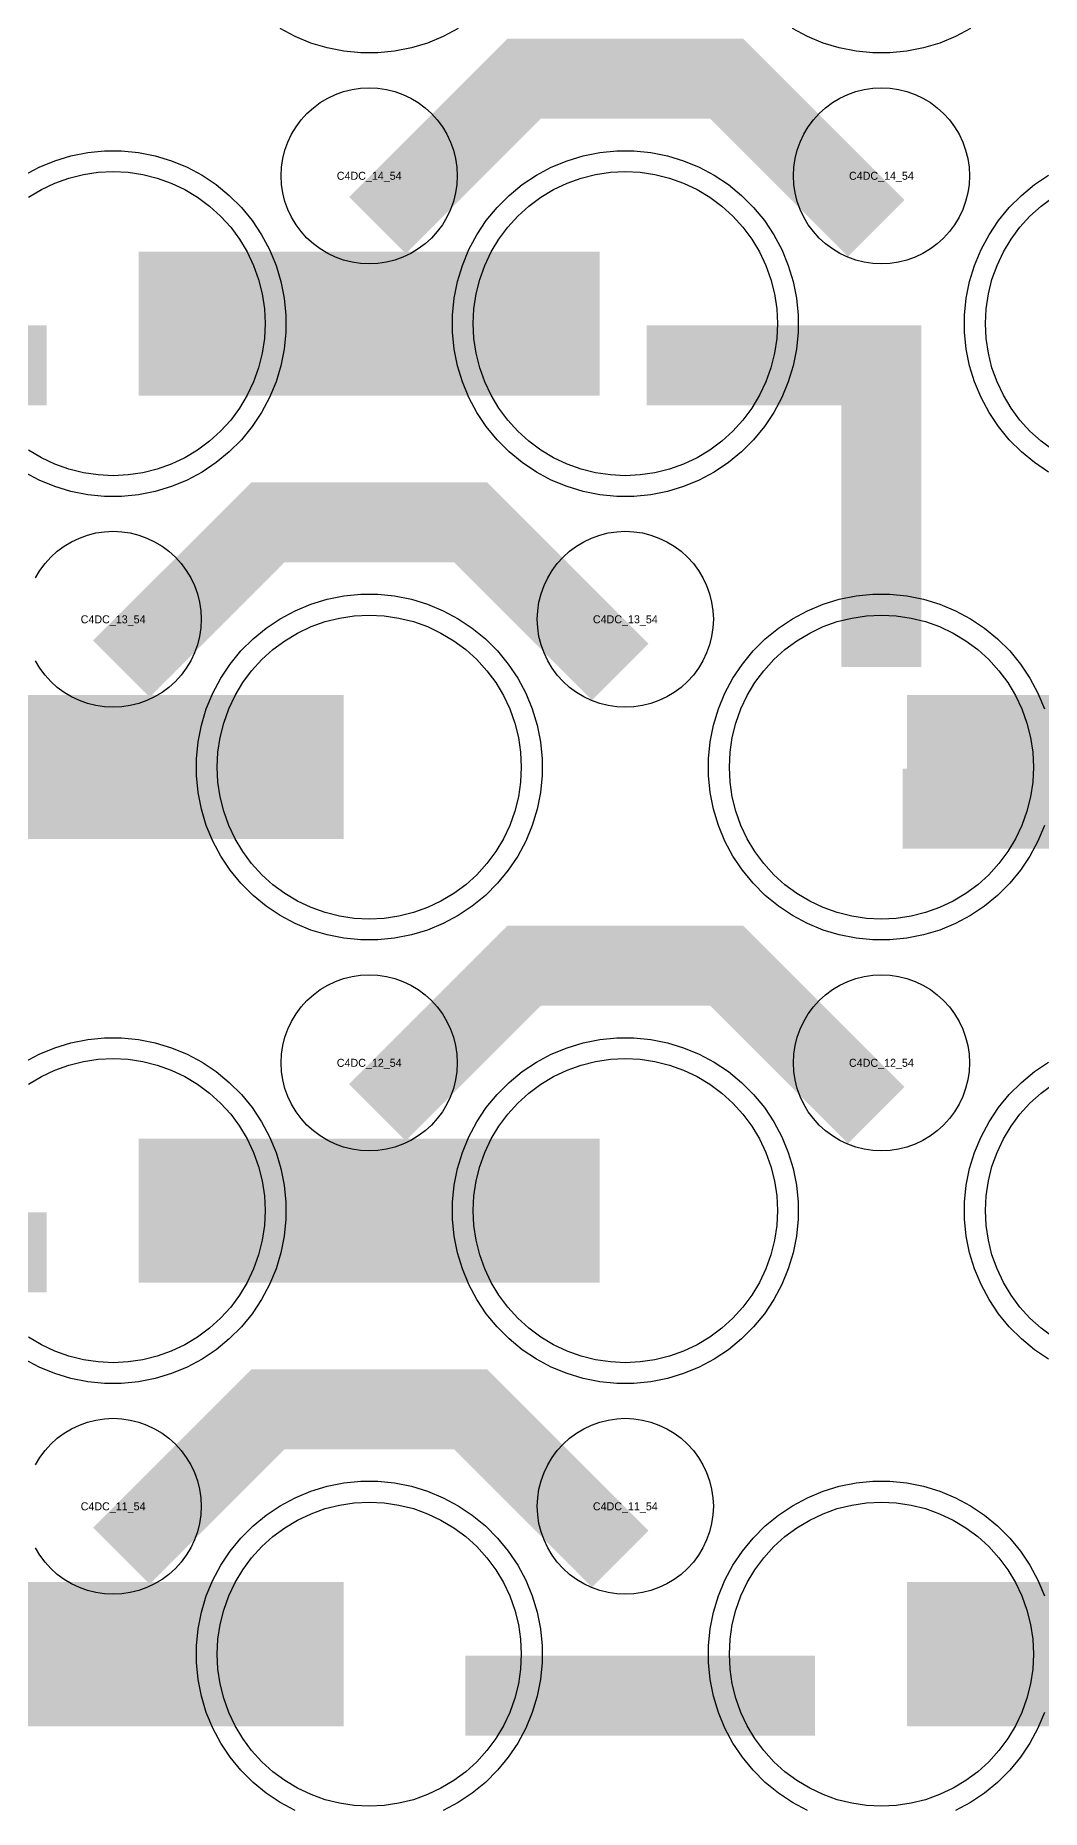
# Model space of a CAD drawing. Extents: x -11880 to 11880, y -14992 to 14992.
# Drawn here: x 5256 to 5570, y -13364 to -12810 of the extents above; entities that cross this region are included whole.
import ezdxf
from ezdxf.enums import TextEntityAlignment as Align

# ---------------------------------------------------------------- set-up
doc = ezdxf.new("R2010")
doc.units = 0
doc.header["$MEASUREMENT"] = 0
for name, color, linetype in [('GDS_775_DT_237', 138, 'CONTINUOUS'), ('RDL1_FS', 34, 'CONTINUOUS'), ('RDL_BS', 160, 'CONTINUOUS')]:
    doc.layers.add(name, color=color, linetype=linetype)

msp = doc.modelspace()

# ---------------------------------------------------------------- linework, layer by layer
at = {"layer": 'RDL1_FS', "color": 241, "true_color": 0xf7abae}
for points in [[(5253.605, -12860.163), (5257.605, -12857.765), (5261.819, -12855.773), (5266.209, -12854.201), (5270.732, -12853.069), (5275.343, -12852.385), (5280, -12852.156), (5284.657, -12852.385), (5289.268, -12853.069), (5293.791, -12854.201), (5298.181, -12855.773), (5302.395, -12857.765), (5306.395, -12860.163), (5310.14, -12862.941), (5313.594, -12866.071), (5316.724, -12869.525), (5319.502, -12873.27), (5321.9, -12877.27), (5323.892, -12881.484), (5325.464, -12885.874), (5326.596, -12890.397), (5327.28, -12895.008), (5327.509, -12899.665), (5327.28, -12904.322), (5326.596, -12908.933), (5325.464, -12913.456), (5323.892, -12917.846), (5321.9, -12922.06), (5319.502, -12926.06), (5316.724, -12929.805), (5313.594, -12933.259), (5310.14, -12936.389), (5306.395, -12939.167), (5302.395, -12941.565), (5298.181, -12943.557), (5293.791, -12945.129), (5289.268, -12946.261), (5284.657, -12946.945), (5280, -12947.174), (5275.343, -12946.945), (5270.732, -12946.261), (5266.209, -12945.129), (5261.819, -12943.557), (5257.605, -12941.565), (5253.605, -12939.167)], [(5573.605, -13216.297), (5569.86, -13213.519), (5566.406, -13210.389), (5563.276, -13206.935), (5560.498, -13203.19), (5558.1, -13199.19), (5556.108, -13194.976), (5554.536, -13190.586), (5553.404, -13186.063), (5552.72, -13181.452), (5552.491, -13176.795), (5552.72, -13172.138), (5553.404, -13167.527), (5554.536, -13163.004), (5556.108, -13158.614), (5558.1, -13154.4), (5560.498, -13150.4), (5563.276, -13146.655), (5566.406, -13143.201), (5569.86, -13140.071), (5573.605, -13137.293)]]:
    msp.add_lwpolyline(points, dxfattribs=at)
for points in [[(5440, -12947.174), (5435.343, -12946.945), (5430.732, -12946.261), (5426.209, -12945.129), (5421.819, -12943.557), (5417.605, -12941.565), (5413.605, -12939.167), (5409.86, -12936.389), (5406.406, -12933.259), (5403.276, -12929.805), (5400.498, -12926.06), (5398.1, -12922.06), (5396.108, -12917.846), (5394.536, -12913.456), (5393.404, -12908.933), (5392.72, -12904.322), (5392.491, -12899.665), (5392.72, -12895.008), (5393.404, -12890.397), (5394.536, -12885.874), (5396.108, -12881.484), (5398.1, -12877.27), (5400.498, -12873.27), (5403.276, -12869.525), (5406.406, -12866.071), (5409.86, -12862.941), (5413.605, -12860.163), (5417.605, -12857.765), (5421.819, -12855.773), (5426.209, -12854.201), (5430.732, -12853.069), (5435.343, -12852.385), (5440, -12852.156), (5444.657, -12852.385), (5449.268, -12853.069), (5453.791, -12854.201), (5458.181, -12855.773), (5462.395, -12857.765), (5466.395, -12860.163), (5470.14, -12862.941), (5473.594, -12866.071), (5476.724, -12869.525), (5479.502, -12873.27), (5481.9, -12877.27), (5483.892, -12881.484), (5485.464, -12885.874), (5486.596, -12890.397), (5487.28, -12895.008), (5487.509, -12899.665), (5487.28, -12904.322), (5486.596, -12908.933), (5485.464, -12913.456), (5483.892, -12917.846), (5481.9, -12922.06), (5479.502, -12926.06), (5476.724, -12929.805), (5473.594, -12933.259), (5470.14, -12936.389), (5466.395, -12939.167), (5462.395, -12941.565), (5458.181, -12943.557), (5453.791, -12945.129), (5449.268, -12946.261), (5444.657, -12946.945)], [(5520, -13085.739), (5515.343, -13085.51), (5510.732, -13084.826), (5506.209, -13083.694), (5501.819, -13082.122), (5497.605, -13080.13), (5493.605, -13077.732), (5489.86, -13074.954), (5486.406, -13071.824), (5483.276, -13068.37), (5480.498, -13064.625), (5478.1, -13060.625), (5476.108, -13056.411), (5474.536, -13052.021), (5473.404, -13047.498), (5472.72, -13042.887), (5472.491, -13038.23), (5472.72, -13033.573), (5473.404, -13028.962), (5474.536, -13024.439), (5476.108, -13020.049), (5478.1, -13015.835), (5480.498, -13011.835), (5483.276, -13008.09), (5486.406, -13004.636), (5489.86, -13001.506), (5493.605, -12998.728), (5497.605, -12996.33), (5501.819, -12994.338), (5506.209, -12992.766), (5510.732, -12991.634), (5515.343, -12990.95), (5520, -12990.721), (5524.657, -12990.95), (5529.268, -12991.634), (5533.791, -12992.766), (5538.181, -12994.338), (5542.395, -12996.33), (5546.395, -12998.728), (5550.14, -13001.506), (5553.594, -13004.636), (5556.724, -13008.09), (5559.502, -13011.835), (5561.9, -13015.835), (5563.892, -13020.049), (5565.464, -13024.439), (5566.596, -13028.962), (5567.28, -13033.573), (5567.509, -13038.23), (5567.28, -13042.887), (5566.596, -13047.498), (5565.464, -13052.021), (5563.892, -13056.411), (5561.9, -13060.625), (5559.502, -13064.625), (5556.724, -13068.37), (5553.594, -13071.824), (5550.14, -13074.954), (5546.395, -13077.732), (5542.395, -13080.13), (5538.181, -13082.122), (5533.791, -13083.694), (5529.268, -13084.826), (5524.657, -13085.51)]]:
    msp.add_lwpolyline(points, close=True, dxfattribs=at)
at = {"layer": 'RDL1_FS'}
for points in [[(5573.605, -12939.167), (5569.86, -12936.389), (5566.406, -12933.259), (5563.276, -12929.805), (5560.498, -12926.06), (5558.1, -12922.06), (5556.108, -12917.846), (5554.536, -12913.456), (5553.404, -12908.933), (5552.72, -12904.322), (5552.491, -12899.665), (5552.72, -12895.008), (5553.404, -12890.397), (5554.536, -12885.874), (5556.108, -12881.484), (5558.1, -12877.27), (5560.498, -12873.27), (5563.276, -12869.525), (5566.406, -12866.071), (5569.86, -12862.941), (5573.605, -12860.163)], [(5253.605, -13137.293), (5257.605, -13134.895), (5261.819, -13132.903), (5266.209, -13131.331), (5270.732, -13130.199), (5275.343, -13129.515), (5280, -13129.286), (5284.657, -13129.515), (5289.268, -13130.199), (5293.791, -13131.331), (5298.181, -13132.903), (5302.395, -13134.895), (5306.395, -13137.293), (5310.14, -13140.071), (5313.594, -13143.201), (5316.724, -13146.655), (5319.502, -13150.4), (5321.9, -13154.4), (5323.892, -13158.614), (5325.464, -13163.004), (5326.596, -13167.527), (5327.28, -13172.138), (5327.509, -13176.795), (5327.28, -13181.452), (5326.596, -13186.063), (5325.464, -13190.586), (5323.892, -13194.976), (5321.9, -13199.19), (5319.502, -13203.19), (5316.724, -13206.935), (5313.594, -13210.389), (5310.14, -13213.519), (5306.395, -13216.297), (5302.395, -13218.695), (5298.181, -13220.687), (5293.791, -13222.259), (5289.268, -13223.391), (5284.657, -13224.075), (5280, -13224.304), (5275.343, -13224.075), (5270.732, -13223.391), (5266.209, -13222.259), (5261.819, -13220.687), (5257.605, -13218.695), (5253.605, -13216.297)]]:
    msp.add_lwpolyline(points, dxfattribs=at)
at = {"layer": 'RDL1_FS', "color": 241, "true_color": 0xf7abae}
for points in [[(5288.002, -12899.665, 45, 45, 0), (5360.002, -12899.665, 45, 45, 0)], [(5360.002, -12899.665, 45, 45, 0), (5432.002, -12899.665, 45, 45, 0)], [(5528.002, -13038.23, 45, 45, 0), (5600.002, -13038.23, 45, 45, 0)]]:
    msp.add_lwpolyline(points, format="xyseb", dxfattribs=at)
at = {"layer": 'RDL1_FS'}
for points in [[(5360, -13085.739), (5355.343, -13085.51), (5350.732, -13084.826), (5346.209, -13083.694), (5341.819, -13082.122), (5337.605, -13080.13), (5333.605, -13077.732), (5329.86, -13074.954), (5326.406, -13071.824), (5323.276, -13068.37), (5320.498, -13064.625), (5318.1, -13060.625), (5316.108, -13056.411), (5314.536, -13052.021), (5313.404, -13047.498), (5312.72, -13042.887), (5312.491, -13038.23), (5312.72, -13033.573), (5313.404, -13028.962), (5314.536, -13024.439), (5316.108, -13020.049), (5318.1, -13015.835), (5320.498, -13011.835), (5323.276, -13008.09), (5326.406, -13004.636), (5329.86, -13001.506), (5333.605, -12998.728), (5337.605, -12996.33), (5341.819, -12994.338), (5346.209, -12992.766), (5350.732, -12991.634), (5355.343, -12990.95), (5360, -12990.721), (5364.657, -12990.95), (5369.268, -12991.634), (5373.791, -12992.766), (5378.181, -12994.338), (5382.395, -12996.33), (5386.395, -12998.728), (5390.14, -13001.506), (5393.594, -13004.636), (5396.724, -13008.09), (5399.502, -13011.835), (5401.9, -13015.835), (5403.892, -13020.049), (5405.464, -13024.439), (5406.596, -13028.962), (5407.28, -13033.573), (5407.509, -13038.23), (5407.28, -13042.887), (5406.596, -13047.498), (5405.464, -13052.021), (5403.892, -13056.411), (5401.9, -13060.625), (5399.502, -13064.625), (5396.724, -13068.37), (5393.594, -13071.824), (5390.14, -13074.954), (5386.395, -13077.732), (5382.395, -13080.13), (5378.181, -13082.122), (5373.791, -13083.694), (5369.268, -13084.826), (5364.657, -13085.51)], [(5440, -13224.304), (5435.343, -13224.075), (5430.732, -13223.391), (5426.209, -13222.259), (5421.819, -13220.687), (5417.605, -13218.695), (5413.605, -13216.297), (5409.86, -13213.519), (5406.406, -13210.389), (5403.276, -13206.935), (5400.498, -13203.19), (5398.1, -13199.19), (5396.108, -13194.976), (5394.536, -13190.586), (5393.404, -13186.063), (5392.72, -13181.452), (5392.491, -13176.795), (5392.72, -13172.138), (5393.404, -13167.527), (5394.536, -13163.004), (5396.108, -13158.614), (5398.1, -13154.4), (5400.498, -13150.4), (5403.276, -13146.655), (5406.406, -13143.201), (5409.86, -13140.071), (5413.605, -13137.293), (5417.605, -13134.895), (5421.819, -13132.903), (5426.209, -13131.331), (5430.732, -13130.199), (5435.343, -13129.515), (5440, -13129.286), (5444.657, -13129.515), (5449.268, -13130.199), (5453.791, -13131.331), (5458.181, -13132.903), (5462.395, -13134.895), (5466.395, -13137.293), (5470.14, -13140.071), (5473.594, -13143.201), (5476.724, -13146.655), (5479.502, -13150.4), (5481.9, -13154.4), (5483.892, -13158.614), (5485.464, -13163.004), (5486.596, -13167.527), (5487.28, -13172.138), (5487.509, -13176.795), (5487.28, -13181.452), (5486.596, -13186.063), (5485.464, -13190.586), (5483.892, -13194.976), (5481.9, -13199.19), (5479.502, -13203.19), (5476.724, -13206.935), (5473.594, -13210.389), (5470.14, -13213.519), (5466.395, -13216.297), (5462.395, -13218.695), (5458.181, -13220.687), (5453.791, -13222.259), (5449.268, -13223.391), (5444.657, -13224.075)], [(5360, -13362.869), (5355.343, -13362.64), (5350.732, -13361.956), (5346.209, -13360.824), (5341.819, -13359.252), (5337.605, -13357.26), (5333.605, -13354.862), (5329.86, -13352.084), (5326.406, -13348.954), (5323.276, -13345.5), (5320.498, -13341.755), (5318.1, -13337.755), (5316.108, -13333.541), (5314.536, -13329.151), (5313.404, -13324.628), (5312.72, -13320.017), (5312.491, -13315.36), (5312.72, -13310.703), (5313.404, -13306.092), (5314.536, -13301.569), (5316.108, -13297.179), (5318.1, -13292.965), (5320.498, -13288.965), (5323.276, -13285.22), (5326.406, -13281.766), (5329.86, -13278.636), (5333.605, -13275.858), (5337.605, -13273.46), (5341.819, -13271.468), (5346.209, -13269.896), (5350.732, -13268.764), (5355.343, -13268.08), (5360, -13267.851), (5364.657, -13268.08), (5369.268, -13268.764), (5373.791, -13269.896), (5378.181, -13271.468), (5382.395, -13273.46), (5386.395, -13275.858), (5390.14, -13278.636), (5393.594, -13281.766), (5396.724, -13285.22), (5399.502, -13288.965), (5401.9, -13292.965), (5403.892, -13297.179), (5405.464, -13301.569), (5406.596, -13306.092), (5407.28, -13310.703), (5407.509, -13315.36), (5407.28, -13320.017), (5406.596, -13324.628), (5405.464, -13329.151), (5403.892, -13333.541), (5401.9, -13337.755), (5399.502, -13341.755), (5396.724, -13345.5), (5393.594, -13348.954), (5390.14, -13352.084), (5386.395, -13354.862), (5382.395, -13357.26), (5378.181, -13359.252), (5373.791, -13360.824), (5369.268, -13361.956), (5364.657, -13362.64)], [(5520, -13362.869), (5515.343, -13362.64), (5510.732, -13361.956), (5506.209, -13360.824), (5501.819, -13359.252), (5497.605, -13357.26), (5493.605, -13354.862), (5489.86, -13352.084), (5486.406, -13348.954), (5483.276, -13345.5), (5480.498, -13341.755), (5478.1, -13337.755), (5476.108, -13333.541), (5474.536, -13329.151), (5473.404, -13324.628), (5472.72, -13320.017), (5472.491, -13315.36), (5472.72, -13310.703), (5473.404, -13306.092), (5474.536, -13301.569), (5476.108, -13297.179), (5478.1, -13292.965), (5480.498, -13288.965), (5483.276, -13285.22), (5486.406, -13281.766), (5489.86, -13278.636), (5493.605, -13275.858), (5497.605, -13273.46), (5501.819, -13271.468), (5506.209, -13269.896), (5510.732, -13268.764), (5515.343, -13268.08), (5520, -13267.851), (5524.657, -13268.08), (5529.268, -13268.764), (5533.791, -13269.896), (5538.181, -13271.468), (5542.395, -13273.46), (5546.395, -13275.858), (5550.14, -13278.636), (5553.594, -13281.766), (5556.724, -13285.22), (5559.502, -13288.965), (5561.9, -13292.965), (5563.892, -13297.179), (5565.464, -13301.569), (5566.596, -13306.092), (5567.28, -13310.703), (5567.509, -13315.36), (5567.28, -13320.017), (5566.596, -13324.628), (5565.464, -13329.151), (5563.892, -13333.541), (5561.9, -13337.755), (5559.502, -13341.755), (5556.724, -13345.5), (5553.594, -13348.954), (5550.14, -13352.084), (5546.395, -13354.862), (5542.395, -13357.26), (5538.181, -13359.252), (5533.791, -13360.824), (5529.268, -13361.956), (5524.657, -13362.64)]]:
    msp.add_lwpolyline(points, close=True, dxfattribs=at)
for points in [[(5208.002, -13038.23, 45, 45, 0), (5280.002, -13038.23, 45, 45, 0)], [(5280.002, -13038.23, 45, 45, 0), (5352.002, -13038.23, 45, 45, 0)], [(5288.002, -13176.795, 45, 45, 0), (5360.002, -13176.795, 45, 45, 0)], [(5360.002, -13176.795, 45, 45, 0), (5432.002, -13176.795, 45, 45, 0)], [(5208.002, -13315.36, 45, 45, 0), (5280.002, -13315.36, 45, 45, 0)], [(5280.002, -13315.36, 45, 45, 0), (5352.002, -13315.36, 45, 45, 0)], [(5528.002, -13315.36, 45, 45, 0), (5600.002, -13315.36, 45, 45, 0)]]:
    msp.add_lwpolyline(points, format="xyseb", dxfattribs=at)
at = {"layer": 'RDL_BS'}
for points in [[(5387.777, -12807.488), (5383.115, -12809.98), (5378.205, -12812.011), (5373.165, -12813.542), (5367.938, -12814.588), (5362.644, -12815.105), (5357.356, -12815.105), (5352.062, -12814.588), (5346.835, -12813.542), (5341.795, -12812.011), (5336.885, -12809.98), (5332.223, -12807.488)], [(5547.777, -12807.488), (5543.115, -12809.98), (5538.205, -12812.011), (5533.165, -12813.542), (5527.938, -12814.588), (5522.644, -12815.105), (5517.356, -12815.105), (5512.062, -12814.588), (5506.835, -12813.542), (5501.795, -12812.011), (5496.885, -12809.98), (5492.223, -12807.488)], [(5572.223, -12946.048), (5567.809, -12943.101), (5563.708, -12939.739), (5559.926, -12935.957), (5556.564, -12931.856), (5553.617, -12927.442), (5551.125, -12922.78), (5549.094, -12917.87), (5547.563, -12912.83), (5546.517, -12907.603), (5546, -12902.309), (5546, -12897.021), (5546.517, -12891.727), (5547.563, -12886.5), (5549.094, -12881.46), (5551.125, -12876.55), (5553.617, -12871.888), (5556.564, -12867.474), (5559.926, -12863.373), (5563.708, -12859.591), (5567.809, -12856.229), (5572.223, -12853.282)], [(5255.75, -12979.086), (5257.143, -12976.762), (5258.746, -12974.599), (5260.558, -12972.6), (5262.557, -12970.788), (5264.72, -12969.185), (5267.044, -12967.792), (5269.481, -12966.64), (5272.016, -12965.733), (5274.635, -12965.076), (5277.307, -12964.68), (5280, -12964.548), (5282.693, -12964.68), (5285.365, -12965.076), (5287.984, -12965.733), (5290.519, -12966.64), (5292.956, -12967.792), (5295.28, -12969.185), (5297.443, -12970.788), (5299.442, -12972.6), (5301.254, -12974.599), (5302.857, -12976.762), (5304.25, -12979.086), (5305.402, -12981.523), (5306.309, -12984.058), (5306.966, -12986.677), (5307.362, -12989.349), (5307.494, -12992.042), (5307.362, -12994.735), (5306.966, -12997.407), (5306.309, -13000.026), (5305.402, -13002.561), (5304.25, -13004.998), (5302.857, -13007.322), (5301.254, -13009.485), (5299.442, -13011.484), (5297.443, -13013.296), (5295.28, -13014.899), (5292.956, -13016.292), (5290.519, -13017.444), (5287.984, -13018.351), (5285.365, -13019.008), (5282.693, -13019.404), (5280, -13019.536), (5277.307, -13019.404), (5274.635, -13019.008), (5272.016, -13018.351), (5269.481, -13017.444), (5267.044, -13016.292), (5264.72, -13014.899), (5262.557, -13013.296), (5260.558, -13011.484), (5258.746, -13009.485), (5257.143, -13007.322), (5255.75, -13004.998)], [(5252.223, -13130.412), (5256.885, -13127.92), (5261.795, -13125.889), (5266.835, -13124.358), (5272.062, -13123.312), (5277.356, -13122.795), (5282.644, -13122.795), (5287.938, -13123.312), (5293.165, -13124.358), (5298.205, -13125.889), (5303.115, -13127.92), (5307.777, -13130.412), (5312.191, -13133.359), (5316.292, -13136.721), (5320.074, -13140.503), (5323.436, -13144.604), (5326.383, -13149.018), (5328.875, -13153.68), (5330.906, -13158.59), (5332.437, -13163.63), (5333.483, -13168.857), (5334, -13174.151), (5334, -13179.439), (5333.483, -13184.733), (5332.437, -13189.96), (5330.906, -13195), (5328.875, -13199.91), (5326.383, -13204.572), (5323.436, -13208.986), (5320.074, -13213.087), (5316.292, -13216.869), (5312.191, -13220.231), (5307.777, -13223.178), (5303.115, -13225.67), (5298.205, -13227.701), (5293.165, -13229.232), (5287.938, -13230.278), (5282.644, -13230.795), (5277.356, -13230.795), (5272.062, -13230.278), (5266.835, -13229.232), (5261.795, -13227.701), (5256.885, -13225.67), (5252.223, -13223.178)], [(5255.75, -13256.216), (5257.143, -13253.892), (5258.746, -13251.729), (5260.558, -13249.73), (5262.557, -13247.918), (5264.72, -13246.315), (5267.044, -13244.922), (5269.481, -13243.77), (5272.016, -13242.863), (5274.635, -13242.206), (5277.307, -13241.81), (5280, -13241.678), (5282.693, -13241.81), (5285.365, -13242.206), (5287.984, -13242.863), (5290.519, -13243.77), (5292.956, -13244.922), (5295.28, -13246.315), (5297.443, -13247.918), (5299.442, -13249.73), (5301.254, -13251.729), (5302.857, -13253.892), (5304.25, -13256.216), (5305.402, -13258.653), (5306.309, -13261.188), (5306.966, -13263.807), (5307.362, -13266.479), (5307.494, -13269.172), (5307.362, -13271.865), (5306.966, -13274.537), (5306.309, -13277.156), (5305.402, -13279.691), (5304.25, -13282.128), (5302.857, -13284.452), (5301.254, -13286.615), (5299.442, -13288.614), (5297.443, -13290.426), (5295.28, -13292.029), (5292.956, -13293.422), (5290.519, -13294.574), (5287.984, -13295.481), (5285.365, -13296.138), (5282.693, -13296.534), (5280, -13296.666), (5277.307, -13296.534), (5274.635, -13296.138), (5272.016, -13295.481), (5269.481, -13294.574), (5267.044, -13293.422), (5264.72, -13292.029), (5262.557, -13290.426), (5260.558, -13288.614), (5258.746, -13286.615), (5257.143, -13284.452), (5255.75, -13282.128)], [(5336.885, -13364.235), (5332.223, -13361.743), (5327.809, -13358.796), (5323.708, -13355.434), (5319.926, -13351.652), (5316.564, -13347.551), (5313.617, -13343.137), (5311.125, -13338.475), (5309.094, -13333.565), (5307.563, -13328.525), (5306.517, -13323.298), (5306, -13318.004), (5306, -13312.716), (5306.517, -13307.422), (5307.563, -13302.195), (5309.094, -13297.155), (5311.125, -13292.245), (5313.617, -13287.583), (5316.564, -13283.169), (5319.926, -13279.068), (5323.708, -13275.286), (5327.809, -13271.924), (5332.223, -13268.977), (5336.885, -13266.485), (5341.795, -13264.454), (5346.835, -13262.923), (5352.062, -13261.877), (5357.356, -13261.36), (5362.644, -13261.36), (5367.938, -13261.877), (5373.165, -13262.923), (5378.205, -13264.454), (5383.115, -13266.485), (5387.777, -13268.977), (5392.191, -13271.924), (5396.292, -13275.286), (5400.074, -13279.068), (5403.436, -13283.169), (5406.383, -13287.583), (5408.875, -13292.245), (5410.906, -13297.155), (5412.437, -13302.195), (5413.483, -13307.422), (5414, -13312.716), (5414, -13318.004), (5413.483, -13323.298), (5412.437, -13328.525), (5410.906, -13333.565), (5408.875, -13338.475), (5406.383, -13343.137), (5403.436, -13347.551), (5400.074, -13351.652), (5396.292, -13355.434), (5392.191, -13358.796), (5387.777, -13361.743), (5383.115, -13364.235)], [(5496.885, -13364.235), (5492.223, -13361.743), (5487.809, -13358.796), (5483.708, -13355.434), (5479.926, -13351.652), (5476.564, -13347.551), (5473.617, -13343.137), (5471.125, -13338.475), (5469.094, -13333.565), (5467.563, -13328.525), (5466.517, -13323.298), (5466, -13318.004), (5466, -13312.716), (5466.517, -13307.422), (5467.563, -13302.195), (5469.094, -13297.155), (5471.125, -13292.245), (5473.617, -13287.583), (5476.564, -13283.169), (5479.926, -13279.068), (5483.708, -13275.286), (5487.809, -13271.924), (5492.223, -13268.977), (5496.885, -13266.485), (5501.795, -13264.454), (5506.835, -13262.923), (5512.062, -13261.877), (5517.356, -13261.36), (5522.644, -13261.36), (5527.938, -13261.877), (5533.165, -13262.923), (5538.205, -13264.454), (5543.115, -13266.485), (5547.777, -13268.977), (5552.191, -13271.924), (5556.292, -13275.286), (5560.074, -13279.068), (5563.436, -13283.169), (5566.383, -13287.583), (5568.875, -13292.245), (5570.906, -13297.155)], [(5570.906, -13333.565), (5568.875, -13338.475), (5566.383, -13343.137), (5563.436, -13347.551), (5560.074, -13351.652), (5556.292, -13355.434), (5552.191, -13358.796), (5547.777, -13361.743), (5543.115, -13364.235)]]:
    msp.add_lwpolyline(points, dxfattribs=at)
for points in [[(5362.562, -12868.979, 25, 25, 0), (5408.377, -12823.164, 25, 25, 0), (5441.93, -12823.164, 25, 25, 0)], [(5518.401, -12869.878, 25, 25, 0), (5471.687, -12823.164, 25, 25, 0), (5441.929, -12823.164, 25, 25, 0)], [(5520, -12930.647, 25, 25, 0), (5520, -12976.267, 25, 25, 0)], [(5282.562, -13007.544, 25, 25, 0), (5328.377, -12961.729, 25, 25, 0), (5361.93, -12961.729, 25, 25, 0)], [(5438.401, -13008.443, 25, 25, 0), (5391.687, -12961.729, 25, 25, 0), (5361.929, -12961.729, 25, 25, 0)], [(5362.562, -13146.109, 25, 25, 0), (5408.377, -13100.294, 25, 25, 0), (5441.93, -13100.294, 25, 25, 0)], [(5518.401, -13147.008, 25, 25, 0), (5471.687, -13100.294, 25, 25, 0), (5441.929, -13100.294, 25, 25, 0)], [(5150.016, -13189.808, 25, 25, 0), (5259.281, -13189.808, 25, 25, 0)], [(5282.562, -13284.674, 25, 25, 0), (5328.377, -13238.859, 25, 25, 0), (5361.93, -13238.859, 25, 25, 0)], [(5438.401, -13285.573, 25, 25, 0), (5391.687, -13238.859, 25, 25, 0), (5361.929, -13238.859, 25, 25, 0)], [(5390.016, -13328.373, 25, 25, 0), (5499.281, -13328.373, 25, 25, 0)]]:
    msp.add_lwpolyline(points, format="xyseb", dxfattribs=at)
for points in [[(5360, -12880.971), (5357.307, -12880.839), (5354.635, -12880.443), (5352.016, -12879.786), (5349.481, -12878.879), (5347.044, -12877.727), (5344.72, -12876.334), (5342.557, -12874.731), (5340.558, -12872.919), (5338.746, -12870.92), (5337.143, -12868.757), (5335.75, -12866.433), (5334.598, -12863.996), (5333.691, -12861.461), (5333.034, -12858.842), (5332.638, -12856.17), (5332.506, -12853.477), (5332.638, -12850.784), (5333.034, -12848.112), (5333.691, -12845.493), (5334.598, -12842.958), (5335.75, -12840.521), (5337.143, -12838.197), (5338.746, -12836.034), (5340.558, -12834.035), (5342.557, -12832.223), (5344.72, -12830.62), (5347.044, -12829.227), (5349.481, -12828.075), (5352.016, -12827.168), (5354.635, -12826.511), (5357.307, -12826.115), (5360, -12825.983), (5362.693, -12826.115), (5365.365, -12826.511), (5367.984, -12827.168), (5370.519, -12828.075), (5372.956, -12829.227), (5375.28, -12830.62), (5377.443, -12832.223), (5379.442, -12834.035), (5381.254, -12836.034), (5382.857, -12838.197), (5384.25, -12840.521), (5385.402, -12842.958), (5386.309, -12845.493), (5386.966, -12848.112), (5387.362, -12850.784), (5387.494, -12853.477), (5387.362, -12856.17), (5386.966, -12858.842), (5386.309, -12861.461), (5385.402, -12863.996), (5384.25, -12866.433), (5382.857, -12868.757), (5381.254, -12870.92), (5379.442, -12872.919), (5377.443, -12874.731), (5375.28, -12876.334), (5372.956, -12877.727), (5370.519, -12878.879), (5367.984, -12879.786), (5365.365, -12880.443), (5362.693, -12880.839)], [(5520, -12880.971), (5517.307, -12880.839), (5514.635, -12880.443), (5512.016, -12879.786), (5509.481, -12878.879), (5507.044, -12877.727), (5504.72, -12876.334), (5502.557, -12874.731), (5500.558, -12872.919), (5498.746, -12870.92), (5497.143, -12868.757), (5495.75, -12866.433), (5494.598, -12863.996), (5493.691, -12861.461), (5493.034, -12858.842), (5492.638, -12856.17), (5492.506, -12853.477), (5492.638, -12850.784), (5493.034, -12848.112), (5493.691, -12845.493), (5494.598, -12842.958), (5495.75, -12840.521), (5497.143, -12838.197), (5498.746, -12836.034), (5500.558, -12834.035), (5502.557, -12832.223), (5504.72, -12830.62), (5507.044, -12829.227), (5509.481, -12828.075), (5512.016, -12827.168), (5514.635, -12826.511), (5517.307, -12826.115), (5520, -12825.983), (5522.693, -12826.115), (5525.365, -12826.511), (5527.984, -12827.168), (5530.519, -12828.075), (5532.956, -12829.227), (5535.28, -12830.62), (5537.443, -12832.223), (5539.442, -12834.035), (5541.254, -12836.034), (5542.857, -12838.197), (5544.25, -12840.521), (5545.402, -12842.958), (5546.309, -12845.493), (5546.966, -12848.112), (5547.362, -12850.784), (5547.494, -12853.477), (5547.362, -12856.17), (5546.966, -12858.842), (5546.309, -12861.461), (5545.402, -12863.996), (5544.25, -12866.433), (5542.857, -12868.757), (5541.254, -12870.92), (5539.442, -12872.919), (5537.443, -12874.731), (5535.28, -12876.334), (5532.956, -12877.727), (5530.519, -12878.879), (5527.984, -12879.786), (5525.365, -12880.443), (5522.693, -12880.839)], [(5440, -13019.536), (5437.307, -13019.404), (5434.635, -13019.008), (5432.016, -13018.351), (5429.481, -13017.444), (5427.044, -13016.292), (5424.72, -13014.899), (5422.557, -13013.296), (5420.558, -13011.484), (5418.746, -13009.485), (5417.143, -13007.322), (5415.75, -13004.998), (5414.598, -13002.561), (5413.691, -13000.026), (5413.034, -12997.407), (5412.638, -12994.735), (5412.506, -12992.042), (5412.638, -12989.349), (5413.034, -12986.677), (5413.691, -12984.058), (5414.598, -12981.523), (5415.75, -12979.086), (5417.143, -12976.762), (5418.746, -12974.599), (5420.558, -12972.6), (5422.557, -12970.788), (5424.72, -12969.185), (5427.044, -12967.792), (5429.481, -12966.64), (5432.016, -12965.733), (5434.635, -12965.076), (5437.307, -12964.68), (5440, -12964.548), (5442.693, -12964.68), (5445.365, -12965.076), (5447.984, -12965.733), (5450.519, -12966.64), (5452.956, -12967.792), (5455.28, -12969.185), (5457.443, -12970.788), (5459.442, -12972.6), (5461.254, -12974.599), (5462.857, -12976.762), (5464.25, -12979.086), (5465.402, -12981.523), (5466.309, -12984.058), (5466.966, -12986.677), (5467.362, -12989.349), (5467.494, -12992.042), (5467.362, -12994.735), (5466.966, -12997.407), (5466.309, -13000.026), (5465.402, -13002.561), (5464.25, -13004.998), (5462.857, -13007.322), (5461.254, -13009.485), (5459.442, -13011.484), (5457.443, -13013.296), (5455.28, -13014.899), (5452.956, -13016.292), (5450.519, -13017.444), (5447.984, -13018.351), (5445.365, -13019.008), (5442.693, -13019.404)], [(5357.356, -13092.23), (5352.062, -13091.713), (5346.835, -13090.667), (5341.795, -13089.136), (5336.885, -13087.105), (5332.223, -13084.613), (5327.809, -13081.666), (5323.708, -13078.304), (5319.926, -13074.522), (5316.564, -13070.421), (5313.617, -13066.007), (5311.125, -13061.345), (5309.094, -13056.435), (5307.563, -13051.395), (5306.517, -13046.168), (5306, -13040.874), (5306, -13035.586), (5306.517, -13030.292), (5307.563, -13025.065), (5309.094, -13020.025), (5311.125, -13015.115), (5313.617, -13010.453), (5316.564, -13006.039), (5319.926, -13001.938), (5323.708, -12998.156), (5327.809, -12994.794), (5332.223, -12991.847), (5336.885, -12989.355), (5341.795, -12987.324), (5346.835, -12985.793), (5352.062, -12984.747), (5357.356, -12984.23), (5362.644, -12984.23), (5367.938, -12984.747), (5373.165, -12985.793), (5378.205, -12987.324), (5383.115, -12989.355), (5387.777, -12991.847), (5392.191, -12994.794), (5396.292, -12998.156), (5400.074, -13001.938), (5403.436, -13006.039), (5406.383, -13010.453), (5408.875, -13015.115), (5410.906, -13020.025), (5412.437, -13025.065), (5413.483, -13030.292), (5414, -13035.586), (5414, -13040.874), (5413.483, -13046.168), (5412.437, -13051.395), (5410.906, -13056.435), (5408.875, -13061.345), (5406.383, -13066.007), (5403.436, -13070.421), (5400.074, -13074.522), (5396.292, -13078.304), (5392.191, -13081.666), (5387.777, -13084.613), (5383.115, -13087.105), (5378.205, -13089.136), (5373.165, -13090.667), (5367.938, -13091.713), (5362.644, -13092.23)], [(5360, -13158.101), (5357.307, -13157.969), (5354.635, -13157.573), (5352.016, -13156.916), (5349.481, -13156.009), (5347.044, -13154.857), (5344.72, -13153.464), (5342.557, -13151.861), (5340.558, -13150.049), (5338.746, -13148.05), (5337.143, -13145.887), (5335.75, -13143.563), (5334.598, -13141.126), (5333.691, -13138.591), (5333.034, -13135.972), (5332.638, -13133.3), (5332.506, -13130.607), (5332.638, -13127.914), (5333.034, -13125.242), (5333.691, -13122.623), (5334.598, -13120.088), (5335.75, -13117.651), (5337.143, -13115.327), (5338.746, -13113.164), (5340.558, -13111.165), (5342.557, -13109.353), (5344.72, -13107.75), (5347.044, -13106.357), (5349.481, -13105.205), (5352.016, -13104.298), (5354.635, -13103.641), (5357.307, -13103.245), (5360, -13103.113), (5362.693, -13103.245), (5365.365, -13103.641), (5367.984, -13104.298), (5370.519, -13105.205), (5372.956, -13106.357), (5375.28, -13107.75), (5377.443, -13109.353), (5379.442, -13111.165), (5381.254, -13113.164), (5382.857, -13115.327), (5384.25, -13117.651), (5385.402, -13120.088), (5386.309, -13122.623), (5386.966, -13125.242), (5387.362, -13127.914), (5387.494, -13130.607), (5387.362, -13133.3), (5386.966, -13135.972), (5386.309, -13138.591), (5385.402, -13141.126), (5384.25, -13143.563), (5382.857, -13145.887), (5381.254, -13148.05), (5379.442, -13150.049), (5377.443, -13151.861), (5375.28, -13153.464), (5372.956, -13154.857), (5370.519, -13156.009), (5367.984, -13156.916), (5365.365, -13157.573), (5362.693, -13157.969)], [(5520, -13158.101), (5517.307, -13157.969), (5514.635, -13157.573), (5512.016, -13156.916), (5509.481, -13156.009), (5507.044, -13154.857), (5504.72, -13153.464), (5502.557, -13151.861), (5500.558, -13150.049), (5498.746, -13148.05), (5497.143, -13145.887), (5495.75, -13143.563), (5494.598, -13141.126), (5493.691, -13138.591), (5493.034, -13135.972), (5492.638, -13133.3), (5492.506, -13130.607), (5492.638, -13127.914), (5493.034, -13125.242), (5493.691, -13122.623), (5494.598, -13120.088), (5495.75, -13117.651), (5497.143, -13115.327), (5498.746, -13113.164), (5500.558, -13111.165), (5502.557, -13109.353), (5504.72, -13107.75), (5507.044, -13106.357), (5509.481, -13105.205), (5512.016, -13104.298), (5514.635, -13103.641), (5517.307, -13103.245), (5520, -13103.113), (5522.693, -13103.245), (5525.365, -13103.641), (5527.984, -13104.298), (5530.519, -13105.205), (5532.956, -13106.357), (5535.28, -13107.75), (5537.443, -13109.353), (5539.442, -13111.165), (5541.254, -13113.164), (5542.857, -13115.327), (5544.25, -13117.651), (5545.402, -13120.088), (5546.309, -13122.623), (5546.966, -13125.242), (5547.362, -13127.914), (5547.494, -13130.607), (5547.362, -13133.3), (5546.966, -13135.972), (5546.309, -13138.591), (5545.402, -13141.126), (5544.25, -13143.563), (5542.857, -13145.887), (5541.254, -13148.05), (5539.442, -13150.049), (5537.443, -13151.861), (5535.28, -13153.464), (5532.956, -13154.857), (5530.519, -13156.009), (5527.984, -13156.916), (5525.365, -13157.573), (5522.693, -13157.969)], [(5437.356, -13230.795), (5432.062, -13230.278), (5426.835, -13229.232), (5421.795, -13227.701), (5416.885, -13225.67), (5412.223, -13223.178), (5407.809, -13220.231), (5403.708, -13216.869), (5399.926, -13213.087), (5396.564, -13208.986), (5393.617, -13204.572), (5391.125, -13199.91), (5389.094, -13195), (5387.563, -13189.96), (5386.517, -13184.733), (5386, -13179.439), (5386, -13174.151), (5386.517, -13168.857), (5387.563, -13163.63), (5389.094, -13158.59), (5391.125, -13153.68), (5393.617, -13149.018), (5396.564, -13144.604), (5399.926, -13140.503), (5403.708, -13136.721), (5407.809, -13133.359), (5412.223, -13130.412), (5416.885, -13127.92), (5421.795, -13125.889), (5426.835, -13124.358), (5432.062, -13123.312), (5437.356, -13122.795), (5442.644, -13122.795), (5447.938, -13123.312), (5453.165, -13124.358), (5458.205, -13125.889), (5463.115, -13127.92), (5467.777, -13130.412), (5472.191, -13133.359), (5476.292, -13136.721), (5480.074, -13140.503), (5483.436, -13144.604), (5486.383, -13149.018), (5488.875, -13153.68), (5490.906, -13158.59), (5492.437, -13163.63), (5493.483, -13168.857), (5494, -13174.151), (5494, -13179.439), (5493.483, -13184.733), (5492.437, -13189.96), (5490.906, -13195), (5488.875, -13199.91), (5486.383, -13204.572), (5483.436, -13208.986), (5480.074, -13213.087), (5476.292, -13216.869), (5472.191, -13220.231), (5467.777, -13223.178), (5463.115, -13225.67), (5458.205, -13227.701), (5453.165, -13229.232), (5447.938, -13230.278), (5442.644, -13230.795)], [(5440, -13296.666), (5437.307, -13296.534), (5434.635, -13296.138), (5432.016, -13295.481), (5429.481, -13294.574), (5427.044, -13293.422), (5424.72, -13292.029), (5422.557, -13290.426), (5420.558, -13288.614), (5418.746, -13286.615), (5417.143, -13284.452), (5415.75, -13282.128), (5414.598, -13279.691), (5413.691, -13277.156), (5413.034, -13274.537), (5412.638, -13271.865), (5412.506, -13269.172), (5412.638, -13266.479), (5413.034, -13263.807), (5413.691, -13261.188), (5414.598, -13258.653), (5415.75, -13256.216), (5417.143, -13253.892), (5418.746, -13251.729), (5420.558, -13249.73), (5422.557, -13247.918), (5424.72, -13246.315), (5427.044, -13244.922), (5429.481, -13243.77), (5432.016, -13242.863), (5434.635, -13242.206), (5437.307, -13241.81), (5440, -13241.678), (5442.693, -13241.81), (5445.365, -13242.206), (5447.984, -13242.863), (5450.519, -13243.77), (5452.956, -13244.922), (5455.28, -13246.315), (5457.443, -13247.918), (5459.442, -13249.73), (5461.254, -13251.729), (5462.857, -13253.892), (5464.25, -13256.216), (5465.402, -13258.653), (5466.309, -13261.188), (5466.966, -13263.807), (5467.362, -13266.479), (5467.494, -13269.172), (5467.362, -13271.865), (5466.966, -13274.537), (5466.309, -13277.156), (5465.402, -13279.691), (5464.25, -13282.128), (5462.857, -13284.452), (5461.254, -13286.615), (5459.442, -13288.614), (5457.443, -13290.426), (5455.28, -13292.029), (5452.956, -13293.422), (5450.519, -13294.574), (5447.984, -13295.481), (5445.365, -13296.138), (5442.693, -13296.534)]]:
    msp.add_lwpolyline(points, close=True, dxfattribs=at)
at = {"layer": 'RDL_BS', "color": 241, "true_color": 0xf7abae}
for points in [[(5252.223, -12853.282), (5256.885, -12850.79), (5261.795, -12848.759), (5266.835, -12847.228), (5272.062, -12846.182), (5277.356, -12845.665), (5282.644, -12845.665), (5287.938, -12846.182), (5293.165, -12847.228), (5298.205, -12848.759), (5303.115, -12850.79), (5307.777, -12853.282), (5312.191, -12856.229), (5316.292, -12859.591), (5320.074, -12863.373), (5323.436, -12867.474), (5326.383, -12871.888), (5328.875, -12876.55), (5330.906, -12881.46), (5332.437, -12886.5), (5333.483, -12891.727), (5334, -12897.021), (5334, -12902.309), (5333.483, -12907.603), (5332.437, -12912.83), (5330.906, -12917.87), (5328.875, -12922.78), (5326.383, -12927.442), (5323.436, -12931.856), (5320.074, -12935.957), (5316.292, -12939.739), (5312.191, -12943.101), (5307.777, -12946.048), (5303.115, -12948.54), (5298.205, -12950.571), (5293.165, -12952.102), (5287.938, -12953.148), (5282.644, -12953.665), (5277.356, -12953.665), (5272.062, -12953.148), (5266.835, -12952.102), (5261.795, -12950.571), (5256.885, -12948.54), (5252.223, -12946.048)], [(5570.906, -13056.435), (5568.875, -13061.345), (5566.383, -13066.007), (5563.436, -13070.421), (5560.074, -13074.522), (5556.292, -13078.304), (5552.191, -13081.666), (5547.777, -13084.613), (5543.115, -13087.105), (5538.205, -13089.136), (5533.165, -13090.667), (5527.938, -13091.713), (5522.644, -13092.23), (5517.356, -13092.23), (5512.062, -13091.713), (5506.835, -13090.667), (5501.795, -13089.136), (5496.885, -13087.105), (5492.223, -13084.613), (5487.809, -13081.666), (5483.708, -13078.304), (5479.926, -13074.522), (5476.564, -13070.421), (5473.617, -13066.007), (5471.125, -13061.345), (5469.094, -13056.435), (5467.563, -13051.395), (5466.517, -13046.168), (5466, -13040.874), (5466, -13035.586), (5466.517, -13030.292), (5467.563, -13025.065), (5469.094, -13020.025), (5471.125, -13015.115), (5473.617, -13010.453), (5476.564, -13006.039), (5479.926, -13001.938), (5483.708, -12998.156), (5487.809, -12994.794), (5492.223, -12991.847), (5496.885, -12989.355), (5501.795, -12987.324), (5506.835, -12985.793), (5512.062, -12984.747), (5517.356, -12984.23), (5522.644, -12984.23), (5527.938, -12984.747), (5533.165, -12985.793), (5538.205, -12987.324), (5543.115, -12989.355), (5547.777, -12991.847), (5552.191, -12994.794), (5556.292, -12998.156), (5560.074, -13001.938), (5563.436, -13006.039), (5566.383, -13010.453), (5568.875, -13015.115), (5570.906, -13020.025)], [(5572.223, -13223.178), (5567.809, -13220.231), (5563.708, -13216.869), (5559.926, -13213.087), (5556.564, -13208.986), (5553.617, -13204.572), (5551.125, -13199.91), (5549.094, -13195), (5547.563, -13189.96), (5546.517, -13184.733), (5546, -13179.439), (5546, -13174.151), (5546.517, -13168.857), (5547.563, -13163.63), (5549.094, -13158.59), (5551.125, -13153.68), (5553.617, -13149.018), (5556.564, -13144.604), (5559.926, -13140.503), (5563.708, -13136.721), (5567.809, -13133.359), (5572.223, -13130.412)]]:
    msp.add_lwpolyline(points, dxfattribs=at)
msp.add_lwpolyline([(5437.356, -12953.665), (5432.062, -12953.148), (5426.835, -12952.102), (5421.795, -12950.571), (5416.885, -12948.54), (5412.223, -12946.048), (5407.809, -12943.101), (5403.708, -12939.739), (5399.926, -12935.957), (5396.564, -12931.856), (5393.617, -12927.442), (5391.125, -12922.78), (5389.094, -12917.87), (5387.563, -12912.83), (5386.517, -12907.603), (5386, -12902.309), (5386, -12897.021), (5386.517, -12891.727), (5387.563, -12886.5), (5389.094, -12881.46), (5391.125, -12876.55), (5393.617, -12871.888), (5396.564, -12867.474), (5399.926, -12863.373), (5403.708, -12859.591), (5407.809, -12856.229), (5412.223, -12853.282), (5416.885, -12850.79), (5421.795, -12848.759), (5426.835, -12847.228), (5432.062, -12846.182), (5437.356, -12845.665), (5442.644, -12845.665), (5447.938, -12846.182), (5453.165, -12847.228), (5458.205, -12848.759), (5463.115, -12850.79), (5467.777, -12853.282), (5472.191, -12856.229), (5476.292, -12859.591), (5480.074, -12863.373), (5483.436, -12867.474), (5486.383, -12871.888), (5488.875, -12876.55), (5490.906, -12881.46), (5492.437, -12886.5), (5493.483, -12891.727), (5494, -12897.021), (5494, -12902.309), (5493.483, -12907.603), (5492.437, -12912.83), (5490.906, -12917.87), (5488.875, -12922.78), (5486.383, -12927.442), (5483.436, -12931.856), (5480.074, -12935.957), (5476.292, -12939.739), (5472.191, -12943.101), (5467.777, -12946.048), (5463.115, -12948.54), (5458.205, -12950.571), (5453.165, -12952.102), (5447.938, -12953.148), (5442.644, -12953.665)], close=True, dxfattribs=at)
for points in [[(5520, -13006.955, 25, 25, 0), (5520, -12900.178, 25, 25, 0)], [(5150.016, -12912.678, 25, 25, 0), (5259.281, -12912.678, 25, 25, 0)], [(5532.5, -12912.678, 25, 25, 0), (5446.667, -12912.678, 25, 25, 0)], [(5492.944, -12912.678, 25, 25, 0), (5451.74, -12912.678, 25, 25, 0)], [(5612.5, -13051.243, 25, 25, 0), (5526.667, -13051.243, 25, 25, 0)], [(5572.944, -13051.243, 25, 25, 0), (5531.74, -13051.243, 25, 25, 0)]]:
    msp.add_lwpolyline(points, format="xyseb", dxfattribs=at)

# ---------------------------------------------------------------- texts
at = {"layer": 'GDS_775_DT_237'}
for s, p in [('C4DC_14_54', (5360, -12853.477)), ('C4DC_14_54', (5360, -12853.477)), ('C4DC_14_54', (5520, -12853.477)), ('C4DC_14_54', (5520, -12853.477)), ('C4DC_13_54', (5280, -12992.042)), ('C4DC_13_54', (5280, -12992.042)), ('C4DC_13_54', (5440, -12992.042)), ('C4DC_13_54', (5440, -12992.042)), ('C4DC_12_54', (5360, -13130.607)), ('C4DC_12_54', (5360, -13130.607)), ('C4DC_12_54', (5520, -13130.607)), ('C4DC_12_54', (5520, -13130.607)), ('C4DC_11_54', (5280, -13269.172)), ('C4DC_11_54', (5280, -13269.172)), ('C4DC_11_54', (5440, -13269.172)), ('C4DC_11_54', (5440, -13269.172))]:
    msp.add_text(s, height=2.5, dxfattribs=at).set_placement(p, align=Align.MIDDLE_CENTER)

doc.saveas('drawing.dxf')
